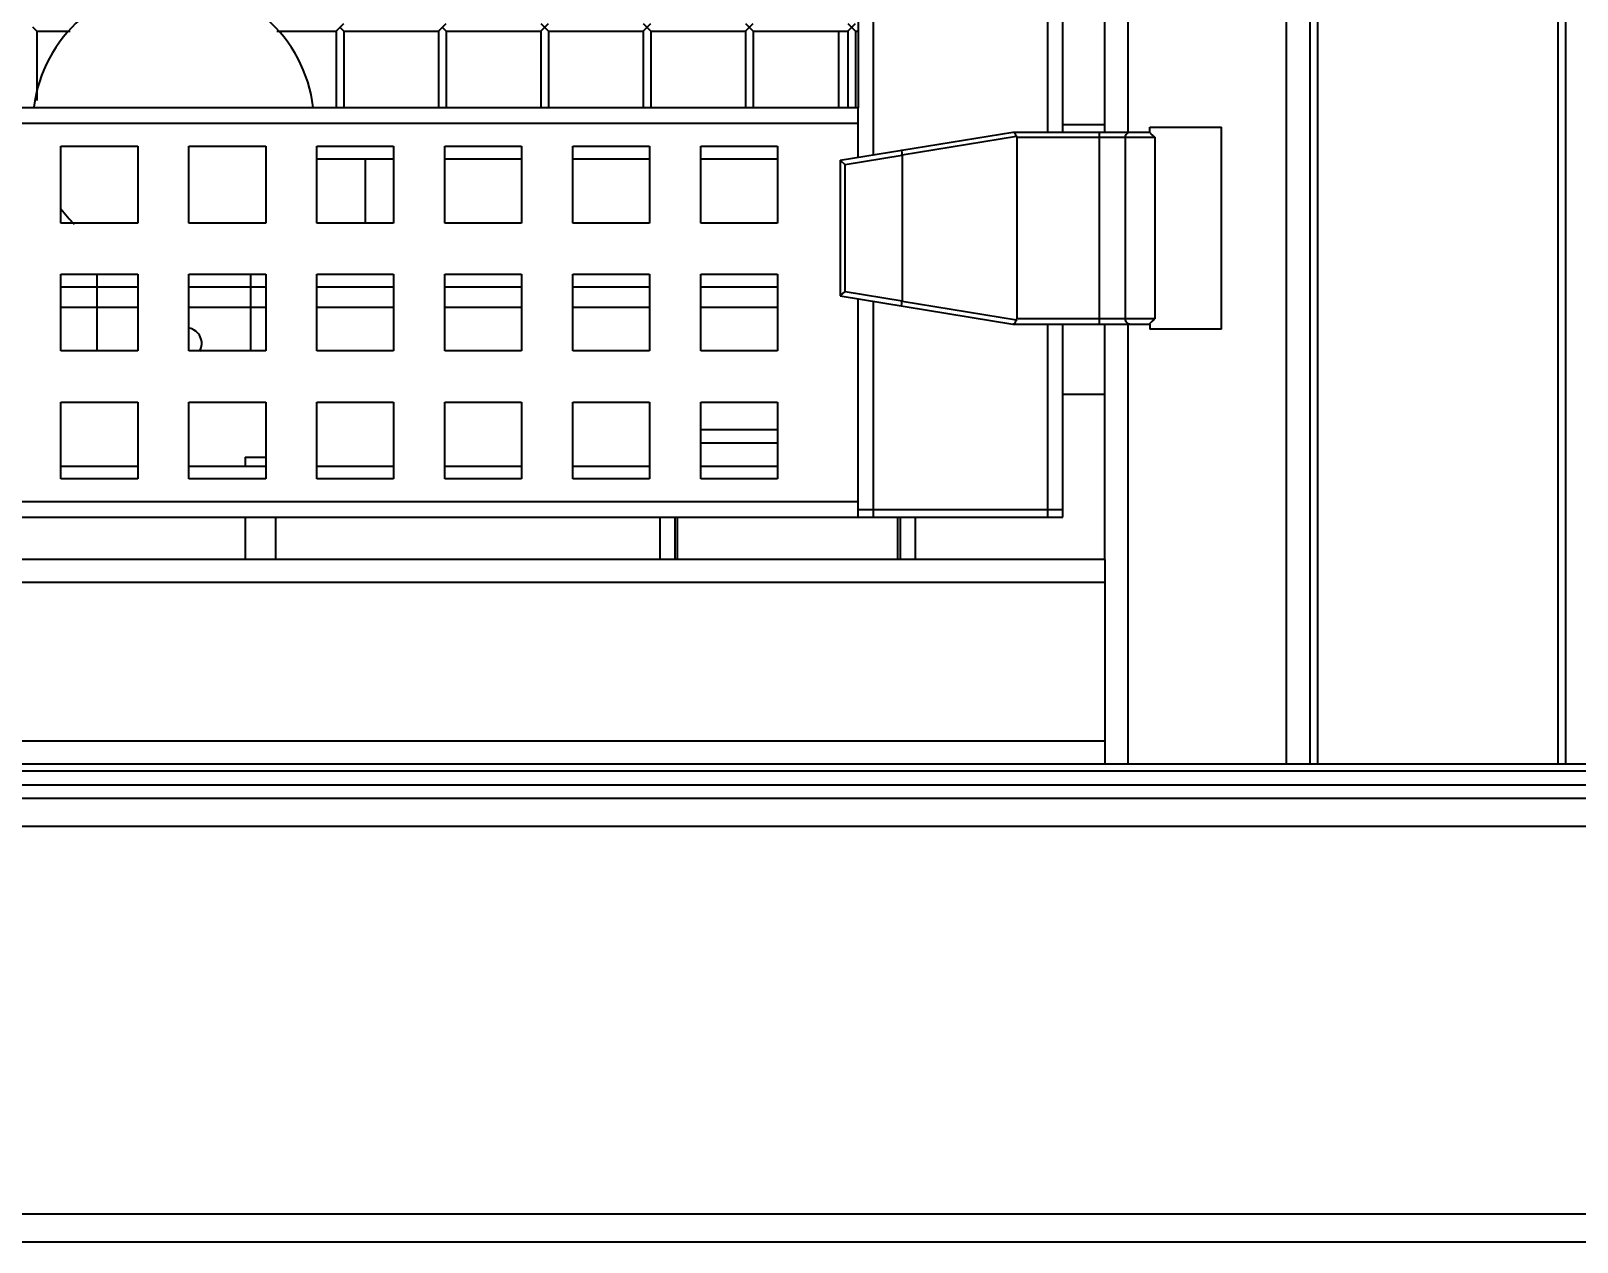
# Model space of a CAD drawing. Header units: millimetres. Extents: x 32496 to 166256, y 3504 to 23939.
# Drawn here: x 96974 to 97578, y 19902 to 20376 of the extents above; entities that cross this region are included whole.
import ezdxf

# ---------------------------------------------------------------- set-up
doc = ezdxf.new("R2010")
doc.units = ezdxf.units.MM
doc.layers.get('0').update_dxf_attribs({"lineweight": 35})

# ---------------------------------------------------------------- blocks, each defined once
blk = doc.blocks.new('8-1250')
at = {"linetype": 'Continuous'}
for p, q in [((-2498.13, -34671.29), (-2498.13, -32152.29)), ((-2489.13, -32152.29), (-2489.13, -34671.29)), ((-2486.13, -32152.29), (-2486.13, -34671.29)), ((-2392.13, -32152.29), (-2392.13, -34671.29)), ((-2389.13, -32152.29), (-2389.13, -34671.29)), ((-2665.63, -33789.43), (-2665.63, -34414.79)), ((-2659.63, -34433.17), (-2659.63, -33790.41)), ((-2591.63, -33799.29), (-2591.63, -34424.29)), ((-2585.63, -34424.29), (-2585.63, -33799.29)), ((-2569.13, -34424.29), (-2569.13, -33799.29)), ((-2560.13, -34424.29), (-2560.13, -33799.29)), ((-2869.63, -34384.79), (-2866.63, -34381.79)), ((-2829.63, -34384.79), (-2826.63, -34381.79)), ((-2789.63, -34381.79), (-2786.63, -34384.79)), ((-2789.63, -34384.79), (-2786.63, -34381.79)), ((-2749.63, -34381.79), (-2746.63, -34384.79)), ((-2749.63, -34384.79), (-2746.63, -34381.79)), ((-2709.63, -34381.79), (-2706.63, -34384.79)), ((-2709.63, -34384.79), (-2706.63, -34381.79)), ((-2669.63, -34381.79), (-2666.63, -34384.79)), ((-2669.63, -34384.79), (-2666.63, -34381.79)), ((-2986.63, -34384.79), (-2988.13, -34383.29)), ((-2986.63, -34384.79), (-2986.63, -34411.89)), ((-2986.63, -34384.79), (-2973.48, -34384.79)), ((-2892.81, -34384.79), (-2869.63, -34384.79)), ((-2869.63, -34384.79), (-2869.63, -34414.79)), ((-2866.63, -34384.79), (-2868.13, -34383.29)), ((-2866.63, -34384.79), (-2866.63, -34414.79)), ((-2866.63, -34384.79), (-2829.63, -34384.79)), ((-2829.63, -34384.79), (-2829.63, -34414.79)), ((-2826.63, -34384.79), (-2828.13, -34383.29)), ((-2826.63, -34384.79), (-2826.63, -34414.79)), ((-2826.63, -34384.79), (-2789.63, -34384.79)), ((-2789.63, -34384.79), (-2789.63, -34414.79)), ((-2786.63, -34384.79), (-2786.63, -34414.79)), ((-2786.63, -34384.79), (-2749.63, -34384.79)), ((-2749.63, -34384.79), (-2749.63, -34414.79)), ((-2746.63, -34384.79), (-2746.63, -34414.79)), ((-2746.63, -34384.79), (-2709.63, -34384.79)), ((-2709.63, -34384.79), (-2709.63, -34414.79)), ((-2706.63, -34384.79), (-2706.63, -34414.79)), ((-2706.63, -34384.79), (-2669.63, -34384.79)), ((-2673.13, -34414.79), (-2673.13, -34384.79)), ((-2669.63, -34384.79), (-2669.63, -34414.79)), ((-2666.63, -34384.79), (-2666.63, -34414.79)), ((-2666.63, -34384.79), (-2665.63, -34384.79)), ((-2665.63, -34414.79), (-3291.63, -34414.79)), ((-2665.63, -34434.15), (-2665.63, -34414.79)), ((-3291.63, -34420.79), (-2665.63, -34420.79)), ((-2585.63, -34421.29), (-2569.13, -34421.29)), ((-2551.63, -34422.29), (-2523.63, -34422.29)), ((-2551.63, -34424.29), (-2551.63, -34422.29)), ((-2523.63, -34501.29), (-2523.63, -34422.29)), ((-2977.13, -34459.79), (-2977.13, -34429.79)), ((-2977.13, -34429.79), (-2947.13, -34429.79)), ((-2947.13, -34429.79), (-2947.13, -34459.79)), ((-2927.13, -34459.79), (-2927.13, -34429.79)), ((-2927.13, -34429.79), (-2897.13, -34429.79)), ((-2897.13, -34429.79), (-2897.13, -34459.79)), ((-2877.13, -34459.79), (-2877.13, -34429.79)), ((-2877.13, -34429.79), (-2847.13, -34429.79)), ((-2847.13, -34429.79), (-2847.13, -34459.79)), ((-2827.13, -34459.79), (-2827.13, -34429.79)), ((-2827.13, -34429.79), (-2797.13, -34429.79)), ((-2797.13, -34429.79), (-2797.13, -34459.79)), ((-2777.13, -34459.79), (-2777.13, -34429.79)), ((-2777.13, -34429.79), (-2747.13, -34429.79)), ((-2747.13, -34429.79), (-2747.13, -34459.79)), ((-2727.13, -34459.79), (-2727.13, -34429.79)), ((-2727.13, -34429.79), (-2697.13, -34429.79)), ((-2697.13, -34429.79), (-2697.13, -34459.79)), ((-2672.63, -34435.29), (-2605.13, -34424.29)), ((-2603.71, -34426.01), (-2648.43, -34433.29)), ((-2605.13, -34424.29), (-2551.63, -34424.29)), ((-2603.63, -34426.29), (-2549.66, -34426.29)), ((-2603.63, -34426.29), (-2603.63, -34497.29)), ((-2571.45, -34424.29), (-2571.45, -34499.29)), ((-2561.14, -34497.29), (-2561.14, -34426.29)), ((-2549.66, -34426.29), (-2549.66, -34497.29)), ((-2847.13, -34434.79), (-2877.13, -34434.79)), ((-2858.13, -34459.79), (-2858.13, -34434.79)), ((-2797.13, -34434.79), (-2827.13, -34434.79)), ((-2747.13, -34434.79), (-2777.13, -34434.79)), ((-2697.13, -34434.79), (-2727.13, -34434.79)), ((-2672.63, -34435.29), (-2670.63, -34436.99)), ((-2672.63, -34435.29), (-2672.63, -34488.29)), ((-2648.43, -34433.37), (-2670.63, -34436.99)), ((-2648.43, -34433.37), (-2648.43, -34490.21)), ((-2670.63, -34486.59), (-2670.63, -34436.99)), ((-2947.13, -34459.79), (-2977.13, -34459.79)), ((-2897.13, -34459.79), (-2927.13, -34459.79)), ((-2847.13, -34459.79), (-2877.13, -34459.79)), ((-2797.13, -34459.79), (-2827.13, -34459.79)), ((-2747.13, -34459.79), (-2777.13, -34459.79)), ((-2697.13, -34459.79), (-2727.13, -34459.79)), ((-2977.13, -34509.79), (-2977.13, -34479.79)), ((-2977.13, -34479.79), (-2947.13, -34479.79)), ((-2963.13, -34479.79), (-2963.13, -34509.79)), ((-2947.13, -34479.79), (-2947.13, -34509.79)), ((-2927.13, -34509.79), (-2927.13, -34479.79)), ((-2927.13, -34479.79), (-2897.13, -34479.79)), ((-2903.13, -34479.79), (-2903.13, -34509.79)), ((-2897.13, -34479.79), (-2897.13, -34509.79)), ((-2877.13, -34509.79), (-2877.13, -34479.79)), ((-2877.13, -34479.79), (-2847.13, -34479.79)), ((-2847.13, -34479.79), (-2847.13, -34509.79)), ((-2827.13, -34509.79), (-2827.13, -34479.79)), ((-2827.13, -34479.79), (-2797.13, -34479.79)), ((-2797.13, -34479.79), (-2797.13, -34509.79)), ((-2777.13, -34509.79), (-2777.13, -34479.79)), ((-2777.13, -34479.79), (-2747.13, -34479.79)), ((-2747.13, -34479.79), (-2747.13, -34509.79)), ((-2727.13, -34509.79), (-2727.13, -34479.79)), ((-2727.13, -34479.79), (-2697.13, -34479.79)), ((-2697.13, -34479.79), (-2697.13, -34509.79)), ((-2947.13, -34484.79), (-2977.13, -34484.79)), ((-2897.13, -34484.79), (-2927.13, -34484.79)), ((-2847.13, -34484.79), (-2877.13, -34484.79)), ((-2797.13, -34484.79), (-2827.13, -34484.79)), ((-2747.13, -34484.79), (-2777.13, -34484.79)), ((-2697.13, -34484.79), (-2727.13, -34484.79)), ((-2672.63, -34488.29), (-2670.63, -34486.59)), ((-2672.63, -34488.29), (-2605.13, -34499.29)), ((-2670.63, -34486.59), (-2648.43, -34490.21)), ((-2665.63, -34574.79), (-2665.63, -34489.43)), ((-2659.63, -34571.79), (-2659.63, -34490.41)), ((-2648.43, -34490.28), (-2603.71, -34497.57)), ((-2947.13, -34492.79), (-2977.13, -34492.79)), ((-2897.13, -34492.79), (-2927.13, -34492.79)), ((-2847.13, -34492.79), (-2877.13, -34492.79)), ((-2797.13, -34492.79), (-2827.13, -34492.79)), ((-2747.13, -34492.79), (-2777.13, -34492.79)), ((-2697.13, -34492.79), (-2727.13, -34492.79)), ((-2605.13, -34499.29), (-2551.63, -34499.29)), ((-2549.66, -34497.29), (-2603.63, -34497.29)), ((-2591.63, -34499.29), (-2591.63, -34571.79)), ((-2585.63, -34571.79), (-2585.63, -34499.29)), ((-2569.13, -34591.29), (-2569.13, -34499.29)), ((-2560.13, -34671.29), (-2560.13, -34499.29)), ((-2551.63, -34499.29), (-2551.63, -34501.29)), ((-2523.63, -34501.29), (-2551.63, -34501.29)), ((-2947.13, -34509.79), (-2977.13, -34509.79)), ((-2897.13, -34509.79), (-2927.13, -34509.79)), ((-2847.13, -34509.79), (-2877.13, -34509.79)), ((-2797.13, -34509.79), (-2827.13, -34509.79)), ((-2747.13, -34509.79), (-2777.13, -34509.79)), ((-2697.13, -34509.79), (-2727.13, -34509.79)), ((-2569.13, -34526.79), (-2585.63, -34526.79)), ((-2977.13, -34559.79), (-2977.13, -34529.79)), ((-2977.13, -34529.79), (-2947.13, -34529.79)), ((-2947.13, -34529.79), (-2947.13, -34559.79)), ((-2927.13, -34559.79), (-2927.13, -34529.79)), ((-2927.13, -34529.79), (-2897.13, -34529.79)), ((-2897.13, -34529.79), (-2897.13, -34559.79)), ((-2877.13, -34559.79), (-2877.13, -34529.79)), ((-2877.13, -34529.79), (-2847.13, -34529.79)), ((-2847.13, -34529.79), (-2847.13, -34559.79)), ((-2827.13, -34559.79), (-2827.13, -34529.79)), ((-2827.13, -34529.79), (-2797.13, -34529.79)), ((-2797.13, -34529.79), (-2797.13, -34559.79)), ((-2777.13, -34559.79), (-2777.13, -34529.79)), ((-2777.13, -34529.79), (-2747.13, -34529.79)), ((-2747.13, -34529.79), (-2747.13, -34559.79)), ((-2727.13, -34559.79), (-2727.13, -34529.79)), ((-2727.13, -34529.79), (-2697.13, -34529.79)), ((-2697.13, -34529.79), (-2697.13, -34559.79)), ((-2727.13, -34540.41), (-2697.13, -34540.41)), ((-2697.13, -34545.85), (-2727.13, -34545.85)), ((-2977.13, -34554.79), (-2947.13, -34554.79)), ((-2927.13, -34554.79), (-2897.13, -34554.79)), ((-2905.13, -34551.29), (-2905.13, -34554.79)), ((-2905.13, -34551.29), (-2897.13, -34551.29)), ((-2877.13, -34554.79), (-2847.13, -34554.79)), ((-2827.13, -34554.79), (-2797.13, -34554.79)), ((-2777.13, -34554.79), (-2747.13, -34554.79)), ((-2727.13, -34554.79), (-2697.13, -34554.79)), ((-2947.13, -34559.79), (-2977.13, -34559.79)), ((-2897.13, -34559.79), (-2927.13, -34559.79)), ((-2847.13, -34559.79), (-2877.13, -34559.79)), ((-2797.13, -34559.79), (-2827.13, -34559.79)), ((-2747.13, -34559.79), (-2777.13, -34559.79)), ((-2697.13, -34559.79), (-2727.13, -34559.79)), ((-2665.63, -34568.79), (-3286.63, -34568.79)), ((-3291.63, -34574.79), (-2665.63, -34574.79)), ((-2905.13, -34574.79), (-2905.13, -34591.29)), ((-2893.13, -34591.29), (-2893.13, -34574.79)), ((-2743.13, -34574.79), (-2743.13, -34591.29)), ((-2737.13, -34591.29), (-2737.13, -34574.79)), ((-2736.13, -34591.29), (-2736.13, -34574.79)), ((-2665.63, -34571.79), (-2585.63, -34571.79)), ((-2665.63, -34571.79), (-2585.63, -34571.79)), ((-2665.63, -34574.79), (-2585.63, -34574.79)), ((-2659.63, -34574.79), (-2659.63, -34571.79)), ((-2650.13, -34591.29), (-2650.13, -34574.79)), ((-2649.13, -34574.79), (-2649.13, -34591.29)), ((-2643.13, -34591.29), (-2643.13, -34574.79)), ((-2591.63, -34571.79), (-2591.63, -34574.79)), ((-2585.63, -34574.79), (-2585.63, -34571.79)), ((-2569.13, -34591.29), (-3293.43, -34591.29)), ((-2569.13, -34591.29), (-2569.13, -34671.29)), ((-2569.13, -34600.29), (-3296.02, -34600.29)), ((-2569.13, -34662.29), (-3491.63, -34662.29)), ((-2486.13, -34671.29), (-3574.63, -34671.29)), ((-2389.13, -34671.29), (-2489.13, -34671.29)), ((-1303.63, -34671.29), (-2392.13, -34671.29)), ((3761.37, -34674.01), (-7907.13, -34674.01)), ((3761.37, -34679.48), (-7907.13, -34679.48)), ((3115.87, -34684.6), (-7857.13, -34684.6)), ((3115.87, -34695.54), (-7857.13, -34695.54)), ((4052.87, -34847.03), (-7783.13, -34847.03)), ((4052.87, -34857.98), (-7783.13, -34857.98))]:
    blk.add_line(p, q, dxfattribs=at)
for centre, radius, start, end in [((-2933.13, -34421.29), 55, 6.9888, 172.98254), ((-2933.13, -34421.29), 55, 216.825, 225.15556), ((-2928.13, -34506.79), 6, 329.89701, 79.44894)]:
    blk.add_arc(centre, radius, start, end, dxfattribs=at)
for centre, major_axis, ratio, start_param, end_param in [((-2611.77, -34426.29), (8.15, 0), 0.245536, 0, 0.141711), ((-2656.57, -34434.7), (8.14, 1.41), 0.241938, -0.041927, -0.003565), ((-2656.57, -34488.88), (8.14, -1.41), 0.241938, 0.003565, 0.041927), ((-2611.77, -34497.29), (8.15, 0), 0.245536, -0.141711, 0)]:
    blk.add_ellipse(centre, major_axis=major_axis, ratio=ratio, start_param=start_param, end_param=end_param, dxfattribs=at)
for points, knots in [([(-2604.98, -34424.29), (-2604.91, -34424.29), (-2604.77, -34424.3), (-2604.58, -34424.4), (-2604.44, -34424.56), (-2604.25, -34424.88), (-2604.03, -34425.38), (-2603.83, -34425.79), (-2603.71, -34426.01)], [0, 0, 0, 0, 0.095491, 0.181572, 0.27513, 0.386659, 0.667027, 1, 1, 1, 1]), ([(-2561.14, -34426.29), (-2561.14, -34426.03), (-2561.05, -34425.52), (-2560.68, -34424.86), (-2560.11, -34424.4), (-2559.65, -34424.29), (-2559.42, -34424.29)], [0, 0, 0, 0, 0.267215, 0.524636, 0.767656, 1, 1, 1, 1]), ([(-2549.66, -34426.29), (-2549.81, -34426.18), (-2550.09, -34425.96), (-2550.48, -34425.62), (-2550.82, -34425.3), (-2551.1, -34425.01), (-2551.29, -34424.78), (-2551.42, -34424.61), (-2551.49, -34424.51), (-2551.55, -34424.43), (-2551.59, -34424.37), (-2551.61, -34424.33), (-2551.62, -34424.31), (-2551.62, -34424.3), (-2551.63, -34424.29), (-2551.63, -34424.29)], [0, 0, 0, 0, 0.198275, 0.380694, 0.545565, 0.690776, 0.813479, 0.865244, 0.909841, 0.946555, 0.974535, 0.984937, 0.992762, 0.997839, 1, 1, 1, 1]), ([(-2648.51, -34431.36), (-2648.53, -34431.36), (-2648.55, -34431.4), (-2648.56, -34431.45), (-2648.58, -34431.55), (-2648.59, -34431.71), (-2648.58, -34432.06), (-2648.53, -34432.6), (-2648.47, -34433.05), (-2648.43, -34433.29)], [0, 0, 0, 0, 0.029584, 0.055175, 0.088913, 0.180604, 0.302705, 0.62104, 1, 1, 1, 1]), ([(-2648.51, -34492.22), (-2648.53, -34492.22), (-2648.55, -34492.18), (-2648.56, -34492.12), (-2648.58, -34492.03), (-2648.59, -34491.86), (-2648.58, -34491.52), (-2648.53, -34490.98), (-2648.47, -34490.53), (-2648.43, -34490.28)], [0, 0, 0, 0, 0.029584, 0.055174, 0.088913, 0.180604, 0.302705, 0.62104, 1, 1, 1, 1]), ([(-2603.71, -34497.57), (-2603.83, -34497.79), (-2604.03, -34498.2), (-2604.25, -34498.7), (-2604.44, -34499.01), (-2604.58, -34499.18), (-2604.77, -34499.28), (-2604.91, -34499.29), (-2604.98, -34499.29)], [0, 0, 0, 0, 0.332942, 0.613322, 0.724857, 0.81841, 0.904497, 1, 1, 1, 1]), ([(-2559.42, -34499.29), (-2559.65, -34499.29), (-2560.11, -34499.18), (-2560.68, -34498.72), (-2561.05, -34498.06), (-2561.14, -34497.55), (-2561.14, -34497.29)], [0, 0, 0, 0, 0.232344, 0.475364, 0.732785, 1, 1, 1, 1]), ([(-2551.63, -34499.29), (-2551.63, -34499.29), (-2551.62, -34499.28), (-2551.62, -34499.27), (-2551.61, -34499.25), (-2551.59, -34499.21), (-2551.55, -34499.15), (-2551.49, -34499.07), (-2551.42, -34498.97), (-2551.29, -34498.8), (-2551.1, -34498.57), (-2550.82, -34498.28), (-2550.48, -34497.96), (-2550.09, -34497.62), (-2549.81, -34497.4), (-2549.66, -34497.29)], [0, 0, 0, 0, 0.002161, 0.007238, 0.015063, 0.025465, 0.053445, 0.090159, 0.134756, 0.186521, 0.309224, 0.454435, 0.619306, 0.801725, 1, 1, 1, 1])]:
    blk.add_open_spline(points, degree=3, knots=knots, dxfattribs=at)

msp = doc.modelspace()

# ---------------------------------------------------------------- block references
at = {"color": 6}
msp.add_blockref('8-1250', (99962.893, 54760.291), dxfattribs=at)

doc.saveas('drawing.dxf')
